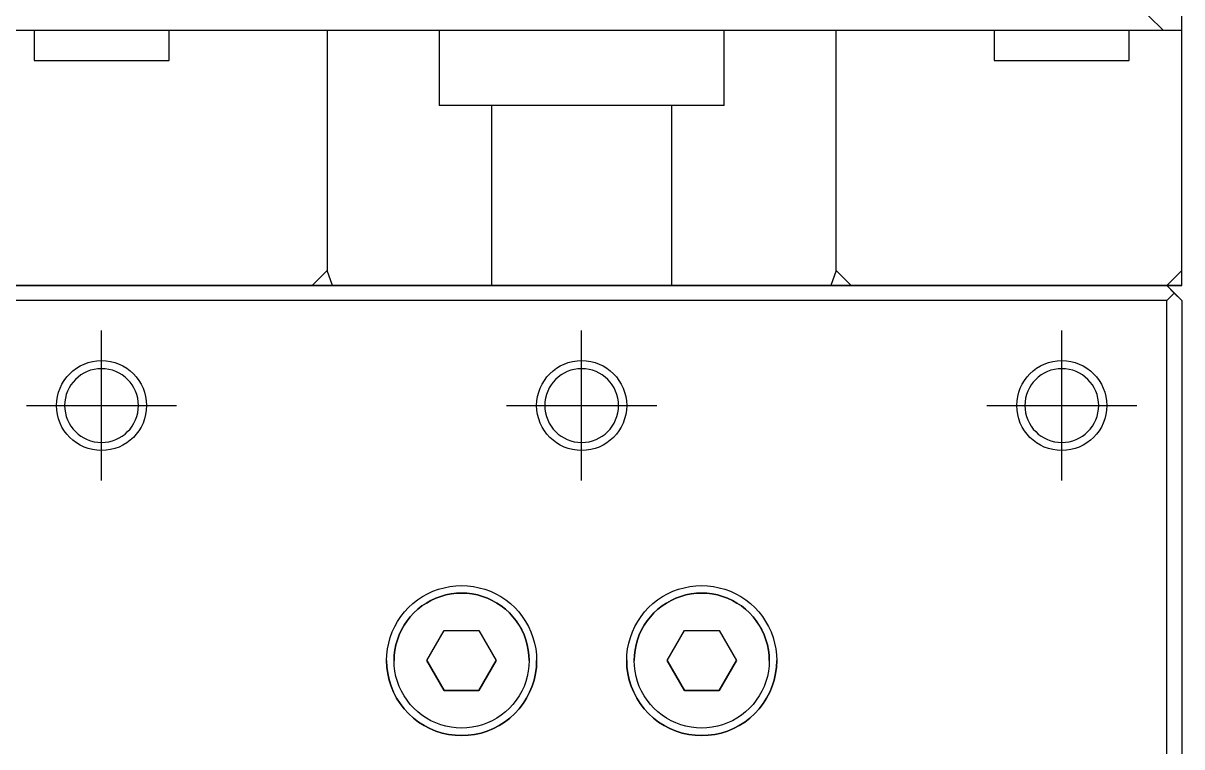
# Model space of a CAD drawing. Extents: x 0 to 701, y -8 to 617.
# Drawn here: x 295.28 to 333.89, y 69.62 to 93.75 of the extents above; entities that cross this region are included whole.
import ezdxf

# ---------------------------------------------------------------- set-up
doc = ezdxf.new("R2010")
doc.units = 0
doc.header["$LTSCALE"] = 0.5
doc.linetypes.add('CENTER', pattern=[50.8, 31.75, -6.35, 6.35, -6.35])
for name, color, linetype in [('MSM_CENTER', 1, 'CENTER'), ('MSM_CONTINUOUS', 7, 'CONTINUOUS'), ('MSM_NARROW', 5, 'CONTINUOUS')]:
    doc.layers.add(name, color=color, linetype=linetype)

msp = doc.modelspace()

# ---------------------------------------------------------------- linework, layer by layer
at = {"layer": 'MSM_CENTER'}
for p, q in [((297.893841, 78.5), (297.893841, 83.5)), ((313.893841, 78.5), (313.893841, 83.5)), ((329.893841, 78.5), (329.893841, 83.5)), ((295.393841, 81), (300.393841, 81)), ((311.393841, 81), (316.393841, 81)), ((327.393841, 81), (332.393841, 81))]:
    msp.add_line(p, q, dxfattribs=at)
at = {"layer": 'MSM_CONTINUOUS'}
for p, q in [((333.893841, 84.999384), (333.893841, 128.49997)), ((333.281469, 93.497674), (332.781469, 93.997606)), ((333.281469, 93.497674), (294.506214, 93.497674)), ((295.643841, 93.497674), (295.643841, 92.498221)), ((300.143841, 92.498221), (300.143841, 93.497674)), ((305.40856, 93.497674), (305.40856, 85.499316)), ((309.143841, 93.497674), (309.143841, 90.998905)), ((318.643841, 90.998905), (318.643841, 93.497674)), ((322.379123, 85.499316), (322.379123, 93.497674)), ((327.643841, 93.497674), (327.643841, 92.498221)), ((332.143841, 92.498221), (332.143841, 93.497674)), ((333.893841, 93.497716), (333.281469, 93.497674)), ((295.643841, 92.498221), (295.652403, 92.498195)), ((295.652403, 92.498195), (295.678024, 92.498168)), ((295.678024, 92.498168), (295.720508, 92.498142)), ((295.720508, 92.498142), (295.779533, 92.498116)), ((295.779533, 92.498116), (295.854649, 92.498091)), ((295.854649, 92.498091), (295.945284, 92.498068)), ((295.945284, 92.498068), (296.050749, 92.498045)), ((296.050749, 92.498045), (296.170241, 92.498024)), ((296.170241, 92.498024), (296.302851, 92.498004)), ((296.302851, 92.498004), (296.447569, 92.497986)), ((296.447569, 92.497986), (296.603294, 92.497969)), ((296.603294, 92.497969), (296.768841, 92.497955)), ((296.768841, 92.497955), (296.94295, 92.497942)), ((296.94295, 92.497942), (297.124296, 92.497932)), ((297.124296, 92.497932), (297.311498, 92.497924)), ((297.311498, 92.497924), (297.503133, 92.497918)), ((297.503133, 92.497918), (297.697741, 92.497915)), ((297.697741, 92.497915), (297.893841, 92.497914)), ((297.893841, 92.497914), (298.089942, 92.497915)), ((298.089942, 92.497915), (298.28455, 92.497918)), ((298.28455, 92.497918), (298.476184, 92.497924)), ((298.476184, 92.497924), (298.663386, 92.497932)), ((298.663386, 92.497932), (298.844732, 92.497942)), ((298.844732, 92.497942), (299.018841, 92.497955)), ((299.018841, 92.497955), (299.184388, 92.497969)), ((299.184388, 92.497969), (299.340113, 92.497986)), ((299.340113, 92.497986), (299.484831, 92.498004)), ((299.484831, 92.498004), (299.617441, 92.498024)), ((299.617441, 92.498024), (299.736933, 92.498045)), ((299.736933, 92.498045), (299.842398, 92.498068)), ((299.842398, 92.498068), (299.933034, 92.498091)), ((299.933034, 92.498091), (300.00815, 92.498116)), ((300.00815, 92.498116), (300.067174, 92.498142)), ((300.067174, 92.498142), (300.109659, 92.498168)), ((300.109659, 92.498168), (300.135279, 92.498195)), ((300.135279, 92.498195), (300.143841, 92.498221)), ((327.643841, 92.498221), (327.652403, 92.498195)), ((327.652403, 92.498195), (327.678024, 92.498168)), ((327.678024, 92.498168), (327.720508, 92.498142)), ((327.720508, 92.498142), (327.779533, 92.498116)), ((327.779533, 92.498116), (327.854649, 92.498091)), ((327.854649, 92.498091), (327.945284, 92.498068)), ((327.945284, 92.498068), (328.050749, 92.498045)), ((328.050749, 92.498045), (328.170241, 92.498024)), ((328.170241, 92.498024), (328.302851, 92.498004)), ((328.302851, 92.498004), (328.447569, 92.497986)), ((328.447569, 92.497986), (328.603294, 92.497969)), ((328.603294, 92.497969), (328.768841, 92.497955)), ((328.768841, 92.497955), (328.94295, 92.497942)), ((328.94295, 92.497942), (329.124296, 92.497932)), ((329.124296, 92.497932), (329.311498, 92.497924)), ((329.311498, 92.497924), (329.503133, 92.497918)), ((329.503133, 92.497918), (329.697741, 92.497915)), ((329.697741, 92.497915), (329.893841, 92.497914)), ((329.893841, 92.497914), (330.089942, 92.497915)), ((330.089942, 92.497915), (330.28455, 92.497918)), ((330.28455, 92.497918), (330.476184, 92.497924)), ((330.476184, 92.497924), (330.663386, 92.497932)), ((330.663386, 92.497932), (330.844732, 92.497942)), ((330.844732, 92.497942), (331.018841, 92.497955)), ((331.018841, 92.497955), (331.184388, 92.497969)), ((331.184388, 92.497969), (331.340113, 92.497986)), ((331.340113, 92.497986), (331.484831, 92.498004)), ((331.484831, 92.498004), (331.617441, 92.498024)), ((331.617441, 92.498024), (331.736933, 92.498045)), ((331.736933, 92.498045), (331.842398, 92.498068)), ((331.842398, 92.498068), (331.933034, 92.498091)), ((331.933034, 92.498091), (332.00815, 92.498116)), ((332.00815, 92.498116), (332.067174, 92.498142)), ((332.067174, 92.498142), (332.109659, 92.498168)), ((332.109659, 92.498168), (332.135279, 92.498195)), ((332.135279, 92.498195), (332.143841, 92.498221)), ((309.161916, 90.998849), (309.143841, 90.998905)), ((309.216004, 90.998792), (309.161916, 90.998849)), ((309.305693, 90.998737), (309.216004, 90.998792)), ((309.430301, 90.998683), (309.305693, 90.998737)), ((309.588879, 90.998631), (309.430301, 90.998683)), ((309.780221, 90.99858), (309.588879, 90.998631)), ((310.002869, 90.998533), (309.780221, 90.99858)), ((310.25513, 90.998488), (310.002869, 90.998533)), ((310.535084, 90.998446), (310.25513, 90.998488)), ((310.8406, 90.998408), (310.535084, 90.998446)), ((311.169353, 90.998373), (310.8406, 90.998408)), ((310.893841, 90.998402), (310.893841, 84.998153)), ((311.518841, 90.998343), (311.169353, 90.998373)), ((311.886404, 90.998316), (311.518841, 90.998343)), ((312.269245, 90.998295), (311.886404, 90.998316)), ((312.664451, 90.998278), (312.269245, 90.998295)), ((313.069012, 90.998265), (312.664451, 90.998278)), ((313.479851, 90.998258), (313.069012, 90.998265)), ((313.893841, 90.998256), (313.479851, 90.998258)), ((314.307831, 90.998258), (313.893841, 90.998256)), ((314.71867, 90.998265), (314.307831, 90.998258)), ((315.123232, 90.998278), (314.71867, 90.998265)), ((315.518437, 90.998295), (315.123232, 90.998278)), ((315.901278, 90.998316), (315.518437, 90.998295)), ((316.268841, 90.998343), (315.901278, 90.998316)), ((316.618329, 90.998373), (316.268841, 90.998343)), ((316.947082, 90.998408), (316.618329, 90.998373)), ((316.893841, 84.998153), (316.893841, 90.998402)), ((317.252598, 90.998446), (316.947082, 90.998408)), ((317.532552, 90.998488), (317.252598, 90.998446)), ((317.784813, 90.998533), (317.532552, 90.998488)), ((318.007462, 90.99858), (317.784813, 90.998533)), ((318.198803, 90.998631), (318.007462, 90.99858)), ((318.357381, 90.998683), (318.198803, 90.998631)), ((318.481989, 90.998737), (318.357381, 90.998683)), ((318.571678, 90.998792), (318.481989, 90.998737)), ((318.625766, 90.998849), (318.571678, 90.998792)), ((318.643841, 90.998905), (318.625766, 90.998849)), ((305.40856, 85.499316), (304.90856, 84.999316)), ((305.588232, 84.99938), (305.40856, 85.499316)), ((322.379123, 85.499316), (322.19945, 84.99938)), ((322.879123, 84.999316), (322.379123, 85.499316)), ((333.893841, 85.499316), (333.393841, 84.999316)), ((333.893841, 85), (293.893841, 85)), ((294.393841, 84.999316), (304.90856, 84.999316)), ((294.393841, 84.997606), (333.393841, 84.997606)), ((295.271205, 84.998816), (295.330883, 84.998787)), ((295.330883, 84.998787), (295.406978, 84.998759)), ((295.406978, 84.998759), (295.499023, 84.998731)), ((295.499023, 84.998731), (295.606449, 84.998705)), ((295.606449, 84.998705), (295.728594, 84.99868)), ((295.728594, 84.99868), (295.864704, 84.998657)), ((295.864704, 84.998657), (296.013942, 84.998635)), ((296.013942, 84.998635), (296.175387, 84.998614)), ((301.693841, 84.999316), (296.155279, 84.999318)), ((296.155279, 84.999318), (296.155279, 84.998617)), ((296.175387, 84.998614), (296.348042, 84.998596)), ((296.348042, 84.998596), (296.530845, 84.998579)), ((296.530845, 84.998579), (296.722668, 84.998564)), ((296.722668, 84.998564), (296.922328, 84.998552)), ((296.922328, 84.998552), (297.128594, 84.998541)), ((297.128594, 84.998541), (297.340194, 84.998533)), ((297.340194, 84.998533), (297.555825, 84.998527)), ((297.555825, 84.998527), (297.774156, 84.998524)), ((297.774156, 84.998524), (297.993841, 84.998522)), ((297.993841, 84.998522), (300.693841, 84.998522)), ((300.693841, 84.998522), (300.693841, 84.998126)), ((306.893841, 84.998126), (300.693841, 84.998126)), ((301.693841, 84.999288), (304.393841, 84.999288)), ((301.693841, 84.999288), (301.693841, 84.998126)), ((304.393841, 84.999288), (304.606047, 84.999287)), ((304.606047, 84.999287), (304.817033, 84.999284)), ((304.817033, 84.999284), (305.025584, 84.999278)), ((304.90856, 84.999316), (305.588232, 84.99938)), ((305.025584, 84.999278), (305.230501, 84.999271)), ((305.230501, 84.999271), (305.430606, 84.999261)), ((305.430606, 84.999261), (305.624747, 84.999249)), ((305.84954, 84.999457), (305.588232, 84.99938)), ((305.624747, 84.999249), (305.811808, 84.999236)), ((305.811808, 84.999236), (305.990713, 84.99922)), ((306.149835, 84.999533), (305.84954, 84.999457)), ((305.990713, 84.99922), (306.893841, 84.99922)), ((306.48766, 84.999605), (306.149835, 84.999533)), ((306.861379, 84.999674), (306.48766, 84.999605)), ((307.269181, 84.999739), (306.861379, 84.999674)), ((306.893841, 84.999679), (306.893841, 84.998153)), ((320.893841, 84.998153), (306.893841, 84.998153)), ((310.893841, 84.999726), (307.185637, 84.999726)), ((307.709089, 84.9998), (307.269181, 84.999739)), ((308.178971, 84.999856), (307.709089, 84.9998)), ((308.67655, 84.999908), (308.178971, 84.999856)), ((309.199415, 84.999956), (308.67655, 84.999908)), ((309.74503, 84.999998), (309.199415, 84.999956)), ((310.310753, 85.000035), (309.74503, 84.999998)), ((310.893841, 85.000066), (310.310753, 85.000035)), ((317.470985, 85.000035), (316.893841, 85.000066)), ((320.602045, 84.999726), (316.893841, 84.999726)), ((318.031149, 84.999999), (317.470985, 85.000035)), ((318.571674, 84.999957), (318.031149, 84.999999)), ((319.089994, 84.99991), (318.571674, 84.999957)), ((319.583649, 84.999859), (319.089994, 84.99991)), ((320.050295, 84.999803), (319.583649, 84.999859)), ((320.487718, 84.999743), (320.050295, 84.999803)), ((320.893841, 84.999679), (320.487718, 84.999743)), ((321.277866, 84.999609), (320.893841, 84.999679)), ((320.893841, 84.998153), (320.893841, 84.999679)), ((320.893841, 84.99922), (321.796969, 84.99922)), ((327.093841, 84.998126), (320.893841, 84.998126)), ((321.624611, 84.999536), (321.277866, 84.999609)), ((321.932323, 84.999459), (321.624611, 84.999536)), ((321.975874, 84.999236), (321.796969, 84.99922)), ((322.19945, 84.99938), (321.932323, 84.999459)), ((322.162935, 84.999249), (321.975874, 84.999236)), ((322.357076, 84.999261), (322.162935, 84.999249)), ((322.19945, 84.99938), (322.879123, 84.999316)), ((322.557181, 84.999271), (322.357076, 84.999261)), ((322.762099, 84.999278), (322.557181, 84.999271)), ((322.97065, 84.999284), (322.762099, 84.999278)), ((322.879123, 84.999316), (333.393841, 84.999316)), ((323.181635, 84.999287), (322.97065, 84.999284)), ((323.393841, 84.999288), (323.181635, 84.999287)), ((326.093841, 84.999288), (323.393841, 84.999288)), ((326.093841, 84.999316), (326.093841, 84.998126)), ((327.093841, 84.998522), (327.093841, 84.998126)), ((327.093841, 84.998522), (329.793841, 84.998522)), ((329.793841, 84.998522), (330.013527, 84.998524)), ((330.013527, 84.998524), (330.231858, 84.998527)), ((330.231858, 84.998527), (330.447488, 84.998533)), ((330.447488, 84.998533), (330.659089, 84.998541)), ((330.659089, 84.998541), (330.865355, 84.998552)), ((330.865355, 84.998552), (331.065015, 84.998564)), ((331.065015, 84.998564), (331.256837, 84.998579)), ((331.256837, 84.998579), (331.43964, 84.998596)), ((331.43964, 84.998596), (331.612296, 84.998614)), ((331.612296, 84.998614), (331.77374, 84.998635)), ((331.77374, 84.998635), (331.922978, 84.998657)), ((331.922978, 84.998657), (332.059089, 84.99868)), ((332.059089, 84.99868), (332.181234, 84.998705)), ((332.181234, 84.998705), (332.288659, 84.998731)), ((332.288659, 84.998731), (332.380704, 84.998759)), ((332.380704, 84.998759), (332.456799, 84.998787)), ((332.456799, 84.998787), (332.516477, 84.998816)), ((332.516477, 84.998816), (332.559369, 84.998845)), ((332.559369, 84.998845), (332.58521, 84.998875)), ((332.58521, 84.998875), (332.593841, 84.998905)), ((332.593841, 84.999111), (333.093841, 84.999179)), ((332.593841, 84.998905), (332.593841, 84.999111)), ((333.393841, 84.999179), (333.093841, 84.999179)), ((333.393841, 84.999316), (333.893841, 84.999384)), ((333.393841, 84.999316), (333.893841, 84.499384)), ((333.393841, 84.997606), (333.393841, 84.999316)), ((333.643841, 84.749213), (333.393841, 84.999179)), ((333.393841, 84.997606), (333.643841, 84.747572)), ((333.643841, 84.750239), (333.39473, 84.999316)), ((333.643841, 84.747572), (333.393841, 84.497538)), ((333.893841, 84.500205), (333.643841, 84.750239)), ((333.893841, 84.499179), (333.643841, 84.749213)), ((333.643841, 84.747572), (333.893841, 84.497606)), ((333.393841, 84.497538), (294.393841, 84.497538)), ((333.393841, 45.497538), (333.393841, 84.497538)), ((333.893841, 84.500205), (333.893841, 11)), ((309.121356, 74.875198), (309.31029, 74.928477)), ((309.31029, 74.928477), (309.502822, 74.966769)), ((309.502822, 74.966769), (309.697765, 74.989837)), ((309.697765, 74.989837), (309.893916, 74.997538)), ((309.893916, 74.997538), (310.090067, 74.989825)), ((310.090067, 74.989825), (310.285009, 74.966746)), ((310.285009, 74.966746), (310.477539, 74.928442)), ((310.477539, 74.928442), (310.666469, 74.875151)), ((317.121356, 74.875198), (317.31029, 74.928477)), ((317.31029, 74.928477), (317.502822, 74.966769)), ((317.502822, 74.966769), (317.697765, 74.989837)), ((317.697765, 74.989837), (317.893916, 74.997538)), ((317.893916, 74.997538), (318.090067, 74.989825)), ((318.090067, 74.989825), (318.285009, 74.966746)), ((318.285009, 74.966746), (318.477539, 74.928442)), ((318.477539, 74.928442), (318.666469, 74.875151)), ((308.270252, 74.398579), (308.424414, 74.520107)), ((308.424414, 74.520107), (308.587636, 74.629164)), ((308.587636, 74.629164), (308.758912, 74.725078)), ((308.758912, 74.725078), (308.937185, 74.807258)), ((309.032835, 74.576663), (308.872399, 74.502704)), ((308.872399, 74.502362), (309.032835, 74.576321)), ((308.937185, 74.807258), (309.121356, 74.875198)), ((309.198579, 74.637806), (309.032835, 74.576663)), ((309.032835, 74.576321), (309.198579, 74.637464)), ((309.368609, 74.685758), (309.198579, 74.637806)), ((309.198579, 74.637464), (309.368609, 74.685416)), ((309.541877, 74.720222), (309.368609, 74.685758)), ((309.368609, 74.685416), (309.541877, 74.71988)), ((309.717315, 74.740985), (309.541877, 74.720222)), ((309.541877, 74.71988), (309.717315, 74.740643)), ((309.893841, 74.747921), (309.717315, 74.740985)), ((309.717315, 74.740643), (309.893841, 74.747579)), ((310.070381, 74.740984), (309.893841, 74.747921)), ((309.893841, 74.747579), (310.070381, 74.740642)), ((310.245832, 74.720217), (310.070381, 74.740984)), ((310.070381, 74.740642), (310.245832, 74.719875)), ((310.419113, 74.685748), (310.245832, 74.720217)), ((310.245832, 74.719875), (310.419113, 74.685406)), ((310.589155, 74.637789), (310.419113, 74.685748)), ((310.419113, 74.685406), (310.589155, 74.637447)), ((310.75491, 74.576637), (310.589155, 74.637789)), ((310.589155, 74.637447), (310.75491, 74.576295)), ((310.666469, 74.875151), (310.850636, 74.807201)), ((310.915356, 74.502667), (310.75491, 74.576637)), ((310.75491, 74.576295), (310.915356, 74.502325)), ((310.850636, 74.807201), (311.028904, 74.72501)), ((311.028904, 74.72501), (311.200174, 74.629085)), ((311.200174, 74.629085), (311.363389, 74.520018)), ((311.363389, 74.520018), (311.517544, 74.398482)), ((316.270252, 74.398579), (316.424414, 74.520107)), ((316.424414, 74.520107), (316.587636, 74.629164)), ((316.587636, 74.629164), (316.758912, 74.725078)), ((316.758912, 74.725078), (316.937185, 74.807258)), ((317.032835, 74.576663), (316.872399, 74.502704)), ((316.872399, 74.502362), (317.032835, 74.576321)), ((316.937185, 74.807258), (317.121356, 74.875198)), ((317.198579, 74.637806), (317.032835, 74.576663)), ((317.032835, 74.576321), (317.198579, 74.637464)), ((317.368609, 74.685758), (317.198579, 74.637806)), ((317.198579, 74.637464), (317.368609, 74.685416)), ((317.541877, 74.720222), (317.368609, 74.685758)), ((317.368609, 74.685416), (317.541877, 74.71988)), ((317.717315, 74.740985), (317.541877, 74.720222)), ((317.541877, 74.71988), (317.717315, 74.740643)), ((317.893841, 74.747921), (317.717315, 74.740985)), ((317.717315, 74.740643), (317.893841, 74.747579)), ((318.070381, 74.740984), (317.893841, 74.747921)), ((317.893841, 74.747579), (318.070381, 74.740642)), ((318.245832, 74.720217), (318.070381, 74.740984)), ((318.070381, 74.740642), (318.245832, 74.719875)), ((318.419113, 74.685748), (318.245832, 74.720217)), ((318.245832, 74.719875), (318.419113, 74.685406)), ((318.589155, 74.637789), (318.419113, 74.685748)), ((318.419113, 74.685406), (318.589155, 74.637447)), ((318.75491, 74.576637), (318.589155, 74.637789)), ((318.589155, 74.637447), (318.75491, 74.576295)), ((318.666469, 74.875151), (318.850636, 74.807201)), ((318.915356, 74.502667), (318.75491, 74.576637)), ((318.75491, 74.576295), (318.915356, 74.502325)), ((318.850636, 74.807201), (319.028904, 74.72501)), ((319.028904, 74.72501), (319.200174, 74.629085)), ((319.200174, 74.629085), (319.363389, 74.520018)), ((319.363389, 74.520018), (319.517544, 74.398482)), ((307.992848, 74.121183), (308.126101, 74.265331)), ((308.126101, 74.265331), (308.270252, 74.398579)), ((308.432629, 74.208874), (308.302899, 74.088959)), ((308.302899, 74.088617), (308.432629, 74.208532)), ((308.571368, 74.318241), (308.432629, 74.208874)), ((308.432629, 74.208532), (308.571368, 74.317899)), ((308.71826, 74.416386), (308.571368, 74.318241)), ((308.571368, 74.317899), (308.71826, 74.416044)), ((308.872399, 74.502704), (308.71826, 74.416386)), ((308.71826, 74.416044), (308.872399, 74.502362)), ((311.069503, 74.416336), (310.915356, 74.502667)), ((310.915356, 74.502325), (311.069503, 74.415994)), ((311.216402, 74.318177), (311.069503, 74.416336)), ((311.069503, 74.415994), (311.216402, 74.317835)), ((311.355146, 74.208795), (311.216402, 74.318177)), ((311.216402, 74.317835), (311.355145, 74.208453)), ((311.355145, 74.208453), (311.484879, 74.088521)), ((311.484879, 74.088863), (311.355146, 74.208795)), ((311.517544, 74.398482), (311.661688, 74.265225)), ((311.661688, 74.265225), (311.794932, 74.121069)), ((315.992848, 74.121183), (316.126101, 74.265331)), ((316.126101, 74.265331), (316.270252, 74.398579)), ((316.432629, 74.208874), (316.302899, 74.088959)), ((316.302899, 74.088617), (316.432629, 74.208532)), ((316.571368, 74.318241), (316.432629, 74.208874)), ((316.432629, 74.208532), (316.571368, 74.317899)), ((316.71826, 74.416386), (316.571368, 74.318241)), ((316.571368, 74.317899), (316.71826, 74.416044)), ((316.872399, 74.502704), (316.71826, 74.416386)), ((316.71826, 74.416044), (316.872399, 74.502362)), ((319.069503, 74.416336), (318.915356, 74.502667)), ((318.915356, 74.502325), (319.069503, 74.415994)), ((319.216402, 74.318177), (319.069503, 74.416336)), ((319.069503, 74.415994), (319.216402, 74.317835)), ((319.355146, 74.208795), (319.216402, 74.318177)), ((319.216402, 74.317835), (319.355145, 74.208453)), ((319.355145, 74.208453), (319.484879, 74.088521)), ((319.484879, 74.088863), (319.355146, 74.208795)), ((319.517544, 74.398482), (319.661688, 74.265225)), ((319.661688, 74.265225), (319.794932, 74.121069)), ((307.666335, 73.632534), (307.762254, 73.803807)), ((307.762254, 73.803807), (307.871316, 73.967025)), ((307.871316, 73.967025), (307.992848, 74.121183)), ((308.073601, 73.820503), (307.975447, 73.673617)), ((307.975447, 73.673275), (308.073601, 73.820161)), ((308.182976, 73.959235), (308.073601, 73.820503)), ((308.073601, 73.820161), (308.182976, 73.958893)), ((308.302899, 74.088959), (308.182976, 73.959235)), ((308.182976, 73.958893), (308.302899, 74.088617)), ((311.604803, 73.959122), (311.484879, 74.088863)), ((311.484879, 74.088521), (311.604803, 73.95878)), ((311.714177, 73.820372), (311.604803, 73.959122)), ((311.604803, 73.95878), (311.714177, 73.82003)), ((311.812327, 73.673467), (311.714177, 73.820372)), ((311.714177, 73.82003), (311.812327, 73.673126)), ((311.794932, 74.121069), (311.916454, 73.966904)), ((311.916454, 73.966904), (312.025506, 73.803678)), ((312.025506, 73.803678), (312.121415, 73.6324)), ((315.666335, 73.632534), (315.762254, 73.803807)), ((315.762254, 73.803807), (315.871316, 73.967025)), ((315.871316, 73.967025), (315.992848, 74.121183)), ((316.073601, 73.820503), (315.975447, 73.673617)), ((315.975447, 73.673275), (316.073601, 73.820161)), ((316.182976, 73.959235), (316.073601, 73.820503)), ((316.073601, 73.820161), (316.182976, 73.958893)), ((316.302899, 74.088959), (316.182976, 73.959235)), ((316.182976, 73.958893), (316.302899, 74.088617)), ((319.604803, 73.959122), (319.484879, 74.088863)), ((319.484879, 74.088521), (319.604803, 73.95878)), ((319.714177, 73.820372), (319.604803, 73.959122)), ((319.604803, 73.95878), (319.714177, 73.82003)), ((319.812327, 73.673467), (319.714177, 73.820372)), ((319.714177, 73.82003), (319.812327, 73.673126)), ((319.794932, 74.121069), (319.916454, 73.966904)), ((319.916454, 73.966904), (320.025506, 73.803678)), ((320.025506, 73.803678), (320.121415, 73.6324)), ((307.516204, 73.270094), (307.584149, 73.454264)), ((307.584149, 73.454264), (307.666335, 73.632534)), ((307.889119, 73.519484), (307.815151, 73.359052)), ((307.815151, 73.35871), (307.889119, 73.519142)), ((307.975447, 73.673617), (307.889119, 73.519484)), ((307.889119, 73.519142), (307.975447, 73.673275)), ((308.739141, 72.497579), (309.316491, 73.497579)), ((309.316491, 73.497579), (310.471191, 73.497579)), ((310.471191, 73.497579), (311.048542, 72.497579)), ((311.898649, 73.519315), (311.812327, 73.673467)), ((311.812327, 73.673126), (311.898649, 73.518973)), ((311.972609, 73.358865), (311.898649, 73.519315)), ((311.898649, 73.518973), (311.972609, 73.358523)), ((312.121415, 73.6324), (312.20359, 73.454125)), ((312.20359, 73.454125), (312.271524, 73.269952)), ((315.516204, 73.270094), (315.584149, 73.454264)), ((315.584149, 73.454264), (315.666335, 73.632534)), ((315.889119, 73.519484), (315.815151, 73.359052)), ((315.815151, 73.35871), (315.889119, 73.519142)), ((315.975447, 73.673617), (315.889119, 73.519484)), ((315.889119, 73.519142), (315.975447, 73.673275)), ((316.739141, 72.497579), (317.316491, 73.497579)), ((317.316491, 73.497579), (318.471191, 73.497579)), ((318.471191, 73.497579), (319.048542, 72.497579)), ((319.898649, 73.519315), (319.812327, 73.673467)), ((319.812327, 73.673126), (319.898649, 73.518973)), ((319.972609, 73.358865), (319.898649, 73.519315)), ((319.898649, 73.518973), (319.972609, 73.358523)), ((320.121415, 73.6324), (320.20359, 73.454125)), ((320.20359, 73.454125), (320.271524, 73.269952)), ((307.424621, 72.888631), (307.462919, 73.081162)), ((307.462919, 73.081162), (307.516204, 73.270094)), ((307.706036, 73.023285), (307.671561, 72.850018)), ((307.671561, 72.849676), (307.706036, 73.022943)), ((307.753997, 73.193312), (307.706036, 73.023285)), ((307.706036, 73.022943), (307.753997, 73.19297)), ((307.815151, 73.359052), (307.753997, 73.193312)), ((307.753997, 73.19297), (307.815151, 73.35871)), ((312.033752, 73.193106), (311.972609, 73.358865)), ((311.972609, 73.358523), (312.033752, 73.192764)), ((312.0817, 73.023061), (312.033752, 73.193106)), ((312.033752, 73.192764), (312.0817, 73.022719)), ((312.116159, 72.849778), (312.0817, 73.023061)), ((312.0817, 73.022719), (312.116159, 72.849436)), ((312.271524, 73.269952), (312.324798, 73.081016)), ((312.324798, 73.081016), (312.363084, 72.888483)), ((315.424621, 72.888631), (315.462919, 73.081162)), ((315.462919, 73.081162), (315.516204, 73.270094)), ((315.706036, 73.023285), (315.671561, 72.850018)), ((315.671561, 72.849676), (315.706036, 73.022943)), ((315.753997, 73.193312), (315.706036, 73.023285)), ((315.706036, 73.022943), (315.753997, 73.19297)), ((315.815151, 73.359052), (315.753997, 73.193312)), ((315.753997, 73.19297), (315.815151, 73.35871)), ((320.033752, 73.193106), (319.972609, 73.358865)), ((319.972609, 73.358523), (320.033752, 73.192764)), ((320.0817, 73.023061), (320.033752, 73.193106)), ((320.033752, 73.192764), (320.0817, 73.022719)), ((320.116159, 72.849778), (320.0817, 73.023061)), ((320.0817, 73.022719), (320.116159, 72.849436)), ((320.271524, 73.269952), (320.324798, 73.081016)), ((320.324798, 73.081016), (320.363084, 72.888483)), ((307.393841, 72.497538), (307.401548, 72.693689)), ((307.401548, 72.693689), (307.424621, 72.888631)), ((307.650787, 72.674582), (307.643841, 72.498056)), ((307.643841, 72.497714), (307.650787, 72.67424)), ((307.671561, 72.850018), (307.650787, 72.674582)), ((307.650787, 72.67424), (307.671561, 72.849676)), ((312.136915, 72.674326), (312.116159, 72.849778)), ((312.116159, 72.849436), (312.136915, 72.673984)), ((312.143841, 72.497785), (312.136915, 72.674326)), ((312.136915, 72.673984), (312.143841, 72.497443)), ((312.363084, 72.888483), (312.386146, 72.693539)), ((312.386146, 72.693539), (312.393841, 72.497387)), ((315.393841, 72.497538), (315.401548, 72.693689)), ((315.401548, 72.693689), (315.424621, 72.888631)), ((315.650787, 72.674582), (315.643841, 72.498056)), ((315.643841, 72.497714), (315.650787, 72.67424)), ((315.671561, 72.850018), (315.650787, 72.674582)), ((315.650787, 72.67424), (315.671561, 72.849676)), ((320.136915, 72.674326), (320.116159, 72.849778)), ((320.116159, 72.849436), (320.136915, 72.673984)), ((320.143841, 72.497785), (320.136915, 72.674326)), ((320.136915, 72.673984), (320.143841, 72.497443)), ((320.363084, 72.888483), (320.386146, 72.693539)), ((320.386146, 72.693539), (320.393841, 72.497387)), ((307.393841, 72.497921), (307.403354, 72.280035)), ((307.403354, 72.279652), (307.393841, 72.497538)), ((307.403354, 72.280035), (307.43182, 72.063808)), ((307.43182, 72.063425), (307.403354, 72.279652)), ((307.643841, 72.498056), (307.643841, 72.497714)), ((307.650766, 72.321181), (307.643841, 72.497714)), ((307.671521, 72.145735), (307.650766, 72.321181)), ((309.316491, 71.497579), (308.739141, 72.497579)), ((308.739184, 72.497654), (309.316491, 71.497729)), ((310.471191, 71.497729), (311.048498, 72.497654)), ((311.048542, 72.497579), (310.471191, 71.497579)), ((312.136894, 72.320911), (312.116119, 72.145468)), ((312.143841, 72.497443), (312.136894, 72.320911)), ((312.143841, 72.497443), (312.143841, 72.497785)), ((312.355836, 72.06366), (312.384315, 72.279886)), ((312.384315, 72.279503), (312.355836, 72.063277)), ((312.384315, 72.279886), (312.393841, 72.49777)), ((312.393841, 72.497387), (312.384315, 72.279503)), ((315.393841, 72.497921), (315.403354, 72.280035)), ((315.403354, 72.279652), (315.393841, 72.497538)), ((315.403354, 72.280035), (315.43182, 72.063808)), ((315.43182, 72.063425), (315.403354, 72.279652)), ((315.643841, 72.498056), (315.643841, 72.497714)), ((315.650766, 72.321181), (315.643841, 72.497714)), ((315.671521, 72.145735), (315.650766, 72.321181)), ((317.316491, 71.497579), (316.739141, 72.497579)), ((316.739184, 72.497654), (317.316491, 71.497729)), ((318.471191, 71.497729), (319.048498, 72.497654)), ((319.048542, 72.497579), (318.471191, 71.497579)), ((320.136894, 72.320911), (320.116119, 72.145468)), ((320.143841, 72.497443), (320.136894, 72.320911)), ((320.143841, 72.497443), (320.143841, 72.497785)), ((320.355836, 72.06366), (320.384315, 72.279886)), ((320.384315, 72.279503), (320.355836, 72.063277)), ((320.384315, 72.279886), (320.393841, 72.49777)), ((320.393841, 72.497387), (320.384315, 72.279503)), ((307.43182, 72.063808), (307.479023, 71.850885)), ((307.479023, 71.850502), (307.43182, 72.063425)), ((307.479023, 71.850885), (307.544604, 71.642886)), ((307.544604, 71.642503), (307.479023, 71.850502)), ((307.705977, 71.972458), (307.671521, 72.145735)), ((307.753922, 71.802419), (307.705977, 71.972458)), ((312.081642, 71.972195), (312.033676, 71.802162)), ((312.116119, 72.145468), (312.081642, 71.972195)), ((312.243027, 71.642745), (312.30862, 71.85074)), ((312.30862, 71.850357), (312.243027, 71.642362)), ((312.30862, 71.85074), (312.355836, 72.06366)), ((312.355836, 72.063277), (312.30862, 71.850357)), ((315.43182, 72.063808), (315.479023, 71.850885)), ((315.479023, 71.850502), (315.43182, 72.063425)), ((315.479023, 71.850885), (315.544604, 71.642886)), ((315.544604, 71.642503), (315.479023, 71.850502)), ((315.705977, 71.972458), (315.671521, 72.145735)), ((315.753922, 71.802419), (315.705977, 71.972458)), ((320.081642, 71.972195), (320.033676, 71.802162)), ((320.116119, 72.145468), (320.081642, 71.972195)), ((320.243027, 71.642745), (320.30862, 71.85074)), ((320.30862, 71.850357), (320.243027, 71.642362)), ((320.30862, 71.85074), (320.355836, 72.06366)), ((320.355836, 72.063277), (320.30862, 71.850357)), ((307.544604, 71.642886), (307.628063, 71.441394)), ((307.628063, 71.441011), (307.544604, 71.642503)), ((307.628063, 71.441394), (307.728765, 71.247942)), ((307.728765, 71.247559), (307.628063, 71.441011)), ((307.81506, 71.636666), (307.753922, 71.802419)), ((307.889015, 71.476221), (307.81506, 71.636666)), ((307.97533, 71.322072), (307.889015, 71.476221)), ((309.316491, 71.497579), (309.316491, 71.497729)), ((309.316491, 71.497729), (310.471191, 71.497729)), ((310.471191, 71.497579), (309.316491, 71.497579)), ((310.471191, 71.497579), (310.471191, 71.497729)), ((311.898544, 71.47598), (311.812211, 71.321842)), ((311.972518, 71.636416), (311.898544, 71.47598)), ((312.033676, 71.802162), (311.972518, 71.636416)), ((312.058842, 71.247812), (312.159556, 71.441258)), ((312.159556, 71.440875), (312.058842, 71.247429)), ((312.159556, 71.441258), (312.243027, 71.642745)), ((312.243027, 71.642362), (312.159556, 71.440875)), ((315.544604, 71.642886), (315.628063, 71.441394)), ((315.628063, 71.441011), (315.544604, 71.642503)), ((315.628063, 71.441394), (315.728765, 71.247942)), ((315.728765, 71.247559), (315.628063, 71.441011)), ((315.81506, 71.636666), (315.753922, 71.802419)), ((315.889015, 71.476221), (315.81506, 71.636666)), ((315.97533, 71.322072), (315.889015, 71.476221)), ((317.316491, 71.497579), (317.316491, 71.497729)), ((317.316491, 71.497729), (318.471191, 71.497729)), ((318.471191, 71.497579), (317.316491, 71.497579)), ((318.471191, 71.497579), (318.471191, 71.497729)), ((319.898544, 71.47598), (319.812211, 71.321842)), ((319.972518, 71.636416), (319.898544, 71.47598)), ((320.033676, 71.802162), (319.972518, 71.636416)), ((320.058842, 71.247812), (320.159556, 71.441258)), ((320.159556, 71.440875), (320.058842, 71.247429)), ((320.159556, 71.441258), (320.243027, 71.642745)), ((320.243027, 71.642362), (320.159556, 71.440875)), ((307.728765, 71.247942), (307.845944, 71.064004)), ((307.845944, 71.063621), (307.728765, 71.247559)), ((307.845944, 71.064004), (307.978709, 70.890977)), ((307.978709, 70.890594), (307.845944, 71.063621)), ((308.073473, 71.175171), (307.97533, 71.322072)), ((308.18284, 71.036423), (308.073473, 71.175171)), ((311.71405, 71.174952), (311.604667, 71.036218)), ((311.812211, 71.321842), (311.71405, 71.174952)), ((311.808877, 70.890862), (311.941652, 71.06388)), ((311.941652, 71.063497), (311.808877, 70.890479)), ((311.941652, 71.06388), (312.058842, 71.247812)), ((312.058842, 71.247429), (311.941652, 71.063497)), ((315.728765, 71.247942), (315.845944, 71.064004)), ((315.845944, 71.063621), (315.728765, 71.247559)), ((315.845944, 71.064004), (315.978709, 70.890977)), ((315.978709, 70.890594), (315.845944, 71.063621)), ((316.073473, 71.175171), (315.97533, 71.322072)), ((316.18284, 71.036423), (316.073473, 71.175171)), ((319.71405, 71.174952), (319.604667, 71.036218)), ((319.812211, 71.321842), (319.71405, 71.174952)), ((319.808877, 70.890862), (319.941652, 71.06388)), ((319.941652, 71.063497), (319.808877, 70.890479)), ((319.941652, 71.06388), (320.058842, 71.247812)), ((320.058842, 71.247429), (319.941652, 71.063497)), ((307.978709, 70.890977), (308.126048, 70.73018)), ((308.126048, 70.729797), (307.978709, 70.890594)), ((308.126048, 70.73018), (308.28684, 70.582836)), ((308.28684, 70.582453), (308.126048, 70.729797)), ((308.302755, 70.906684), (308.18284, 71.036423)), ((308.43248, 70.786753), (308.302755, 70.906684)), ((308.571215, 70.67737), (308.43248, 70.786753)), ((308.718104, 70.579209), (308.571215, 70.67737)), ((311.216248, 70.677211), (311.069348, 70.579068)), ((311.354996, 70.786577), (311.216248, 70.677211)), ((311.484736, 70.906493), (311.354996, 70.786577)), ((311.604667, 71.036218), (311.484736, 70.906493)), ((311.500727, 70.58274), (311.661528, 70.730074)), ((311.661528, 70.729691), (311.500727, 70.582357)), ((311.661528, 70.730074), (311.808877, 70.890862)), ((311.808877, 70.890479), (311.661528, 70.729691)), ((315.978709, 70.890977), (316.126048, 70.73018)), ((316.126048, 70.729797), (315.978709, 70.890594)), ((316.126048, 70.73018), (316.28684, 70.582836)), ((316.28684, 70.582453), (316.126048, 70.729797)), ((316.302755, 70.906684), (316.18284, 71.036423)), ((316.43248, 70.786753), (316.302755, 70.906684)), ((316.571215, 70.67737), (316.43248, 70.786753)), ((316.718104, 70.579209), (316.571215, 70.67737)), ((319.216248, 70.677211), (319.069348, 70.579068)), ((319.354996, 70.786577), (319.216248, 70.677211)), ((319.484736, 70.906493), (319.354996, 70.786577)), ((319.604667, 71.036218), (319.484736, 70.906493)), ((319.500727, 70.58274), (319.661528, 70.730074)), ((319.661528, 70.729691), (319.500727, 70.582357)), ((319.661528, 70.730074), (319.808877, 70.890862)), ((319.808877, 70.890479), (319.661528, 70.729691)), ((308.28684, 70.582836), (308.459862, 70.450067)), ((308.459862, 70.449684), (308.28684, 70.582453)), ((308.459862, 70.450067), (308.643798, 70.332882)), ((308.643798, 70.332499), (308.459862, 70.449684)), ((308.643798, 70.332882), (308.837246, 70.232174)), ((308.837246, 70.231791), (308.643798, 70.332499)), ((308.872242, 70.492875), (308.718104, 70.579209)), ((309.032678, 70.418902), (308.872242, 70.492875)), ((309.198424, 70.357743), (309.032678, 70.418902)), ((309.368458, 70.309778), (309.198424, 70.357743)), ((309.54173, 70.275301), (309.368458, 70.309778)), ((309.717173, 70.254525), (309.54173, 70.275301)), ((310.245685, 70.275259), (310.070239, 70.254504)), ((310.418962, 70.309715), (310.245685, 70.275259)), ((310.589001, 70.35766), (310.418962, 70.309715)), ((310.754754, 70.418798), (310.589001, 70.35766)), ((310.915199, 70.492753), (310.754754, 70.418798)), ((311.069348, 70.579068), (310.915199, 70.492753)), ((310.9503, 70.232111), (311.143754, 70.332807)), ((311.143754, 70.332424), (310.9503, 70.231728)), ((311.143754, 70.332807), (311.327697, 70.449981)), ((311.327697, 70.449598), (311.143754, 70.332424)), ((311.327697, 70.449981), (311.500727, 70.58274)), ((311.500727, 70.582357), (311.327697, 70.449598)), ((316.28684, 70.582836), (316.459862, 70.450067)), ((316.459862, 70.449684), (316.28684, 70.582453)), ((316.459862, 70.450067), (316.643798, 70.332882)), ((316.643798, 70.332499), (316.459862, 70.449684)), ((316.643798, 70.332882), (316.837246, 70.232174)), ((316.837246, 70.231791), (316.643798, 70.332499)), ((316.872242, 70.492875), (316.718104, 70.579209)), ((317.032678, 70.418902), (316.872242, 70.492875)), ((317.198424, 70.357743), (317.032678, 70.418902)), ((317.368458, 70.309778), (317.198424, 70.357743)), ((317.54173, 70.275301), (317.368458, 70.309778)), ((317.717173, 70.254525), (317.54173, 70.275301)), ((318.245685, 70.275259), (318.070239, 70.254504)), ((318.418962, 70.309715), (318.245685, 70.275259)), ((318.589001, 70.35766), (318.418962, 70.309715)), ((318.754754, 70.418798), (318.589001, 70.35766)), ((318.915199, 70.492753), (318.754754, 70.418798)), ((319.069348, 70.579068), (318.915199, 70.492753)), ((318.9503, 70.232111), (319.143754, 70.332807)), ((319.143754, 70.332424), (318.9503, 70.231728)), ((319.143754, 70.332807), (319.327697, 70.449981)), ((319.327697, 70.449598), (319.143754, 70.332424)), ((319.327697, 70.449981), (319.500727, 70.58274)), ((319.500727, 70.582357), (319.327697, 70.449598)), ((308.837246, 70.232174), (309.038736, 70.148709)), ((309.038736, 70.148326), (308.837246, 70.231791)), ((309.038736, 70.148709), (309.246733, 70.083122)), ((309.246733, 70.082739), (309.038736, 70.148326)), ((309.246733, 70.083122), (309.459655, 70.035913)), ((309.459655, 70.03553), (309.246733, 70.082739)), ((309.459655, 70.035913), (309.675881, 70.00744)), ((309.675881, 70.007057), (309.459655, 70.03553)), ((309.675881, 70.00744), (309.893766, 69.997921)), ((309.893766, 69.997538), (309.675881, 70.007057)), ((309.893706, 70.247579), (309.717173, 70.254525)), ((310.070239, 70.254504), (309.893706, 70.247579)), ((309.893766, 69.997921), (310.111651, 70.007427)), ((310.111651, 70.007044), (309.893766, 69.997538)), ((310.111651, 70.007427), (310.327879, 70.035887)), ((310.327879, 70.035504), (310.111651, 70.007044)), ((310.327879, 70.035887), (310.540804, 70.083083)), ((310.540804, 70.0827), (310.327879, 70.035504)), ((310.540804, 70.083083), (310.748805, 70.148658)), ((310.748805, 70.148275), (310.540804, 70.0827)), ((310.748805, 70.148658), (310.9503, 70.232111)), ((310.9503, 70.231728), (310.748805, 70.148275)), ((316.837246, 70.232174), (317.038736, 70.148709)), ((317.038736, 70.148326), (316.837246, 70.231791)), ((317.038736, 70.148709), (317.246733, 70.083122)), ((317.246733, 70.082739), (317.038736, 70.148326)), ((317.246733, 70.083122), (317.459655, 70.035913)), ((317.459655, 70.03553), (317.246733, 70.082739)), ((317.459655, 70.035913), (317.675881, 70.00744)), ((317.675881, 70.007057), (317.459655, 70.03553)), ((317.675881, 70.00744), (317.893766, 69.997921)), ((317.893766, 69.997538), (317.675881, 70.007057)), ((317.893706, 70.247579), (317.717173, 70.254525)), ((318.070239, 70.254504), (317.893706, 70.247579)), ((317.893766, 69.997921), (318.111651, 70.007427)), ((318.111651, 70.007044), (317.893766, 69.997538)), ((318.111651, 70.007427), (318.327879, 70.035887)), ((318.327879, 70.035504), (318.111651, 70.007044)), ((318.327879, 70.035887), (318.540804, 70.083083)), ((318.540804, 70.0827), (318.327879, 70.035504)), ((318.540804, 70.083083), (318.748805, 70.148658)), ((318.748805, 70.148275), (318.540804, 70.0827)), ((318.748805, 70.148658), (318.9503, 70.232111)), ((318.9503, 70.231728), (318.748805, 70.148275))]:
    msp.add_line(p, q, dxfattribs=at)
at = {"layer": 'MSM_CONTINUOUS', "extrusion": (0, 0, -1)}
for centre in [(-297.893841, 81), (-313.893841, 81), (-329.893841, 81)]:
    msp.add_circle(centre, 1.2295, dxfattribs=at)
at = {"layer": 'MSM_NARROW'}
for centre in [(297.893841, 81), (313.893841, 81), (329.893841, 81)]:
    msp.add_circle(centre, 1.5, dxfattribs=at)

doc.saveas('drawing.dxf')
